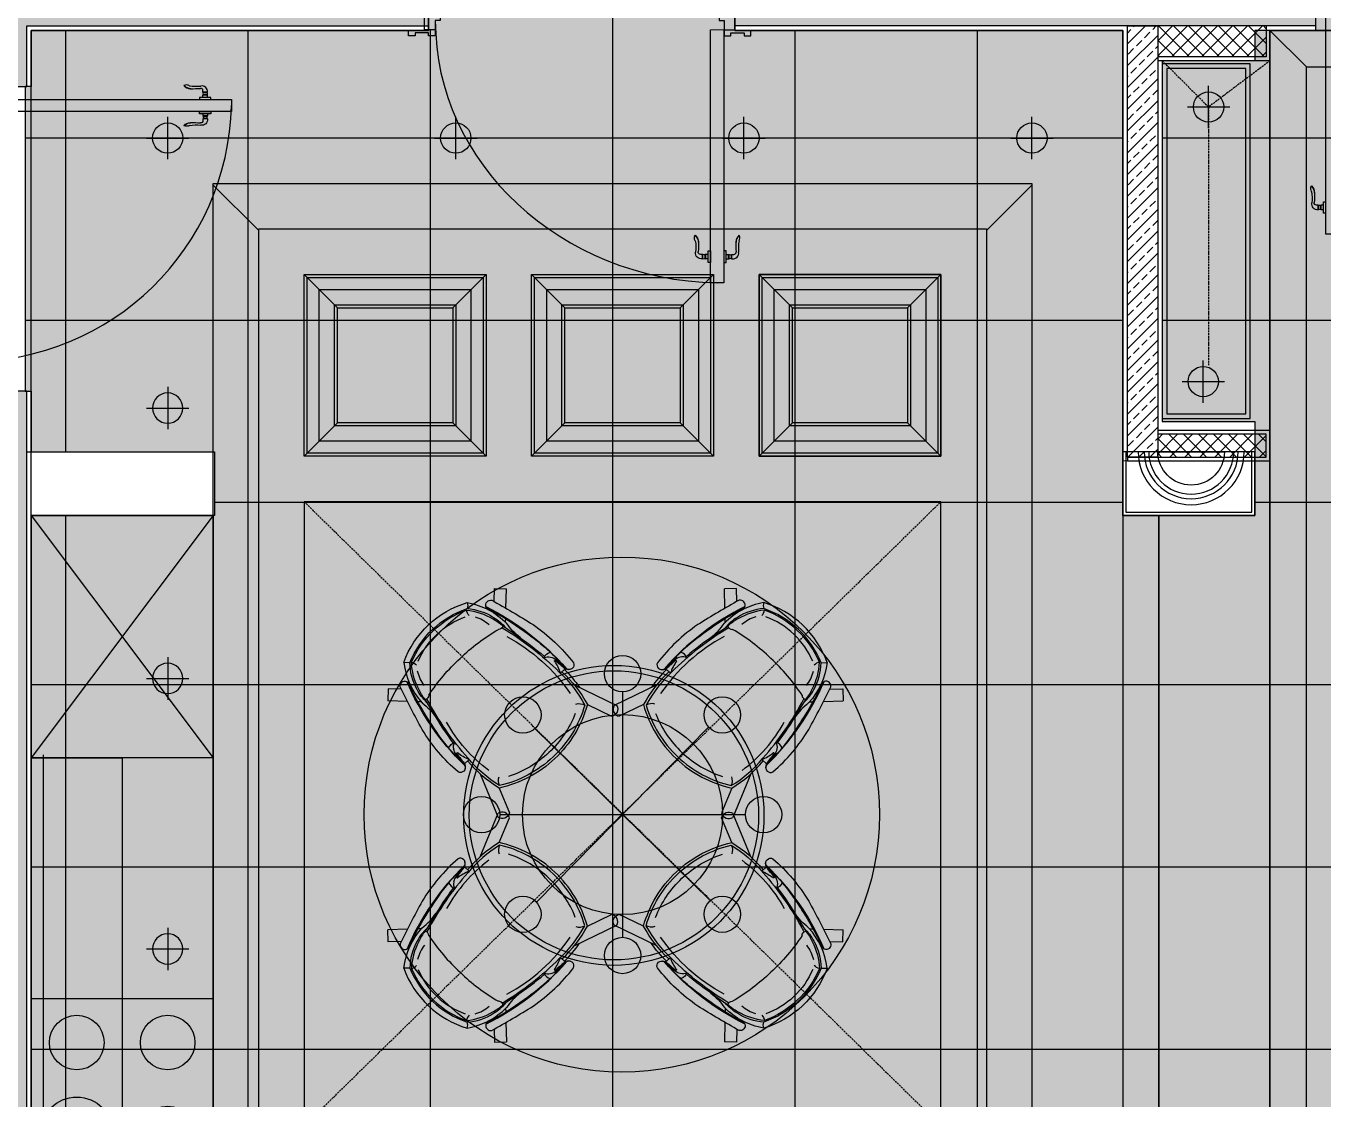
# Model space of a CAD drawing. Header units: millimetres. Extents: x 10553 to 38258, y 46576 to 64025.
# Drawn here: x 14070 to 18348, y 49709 to 53250 of the extents above; entities that cross this region are included whole.
import ezdxf

# ---------------------------------------------------------------- set-up
doc = ezdxf.new("R2010")
doc.units = ezdxf.units.MM
doc.linetypes.add('ACAD_ISO10W100', pattern=[18, 12, -3, 0, -3])
doc.linetypes.add('HIDDEN2', pattern=[4.7625, 3.175, -1.5875])
for name, color, linetype in [('ceiling', 232, 'Continuous'), ('doors', 4, 'Continuous'), ('floor', 172, 'Continuous'), ('floor hatch', 252, 'Continuous'), ('furn', 34, 'Continuous'), ('gyps.wall', 3, 'Continuous'), ('light', 230, 'Continuous'), ('plaster', 81, 'Continuous'), ('wall', 5, 'Continuous')]:
    doc.layers.add(name, color=color, linetype=linetype)

# ---------------------------------------------------------------- blocks, each defined once
blk = doc.blocks.new('rtydsb')
at = {"layer": 'floor hatch', "true_color": 0xd4bb8c}
blk.add_hatch(color=43, dxfattribs=at).paths.add_polyline_path([(-3600, 5215), (-3600, 5030), (-3620, 5030), (-3620, 4025), (-3600, 4025), (-3600, 3825), (-2996, 3825), (-2996, 3615), (-3600, 3615), (-3600, 47.9), (-3600, 0), (0, 0), (0, 1630), (118.7, 1630), (118.7, 3615), (0, 3615), (0, 5215), (-1280, 5215), (-1280, 5430), (-2290, 5430), (-2290, 5215)])
at = {"layer": 'floor', "linetype": 'ByBlock'}
for p, q in [((-1683, 5430), (-1683, 0)), ((-3487.5, 5215), (-3487.5, 3825)), ((-2886, 5215), (-2886, 0)), ((-2284.5, 5215), (-2284.5, 0)), ((-1082, 5215), (-1082, 0)), ((-480.5, 5215), (-480.5, 0)), ((0, 4859.9), (-3620, 4859.9)), ((0, 4258.4), (-3620, 4258.4)), ((0, 3656.9), (-2996, 3656.9)), ((-3487.5, 3615), (-3487.5, 0)), ((118.7, 3055.4), (-3600, 3055.4)), ((118.7, 2453.9), (-3600, 2453.9)), ((118.7, 1852.4), (-3600, 1852.4)), ((0, 1250.9), (-3600, 1250.9)), ((0, 649.4), (-3600, 649.4))]:
    blk.add_line(p, q, dxfattribs=at)
blk.add_lwpolyline([(-3600, 5215), (-3600, 5030), (-3620, 5030), (-3620, 4025), (-3600, 4025), (-3600, 3825), (-2996, 3825), (-2996, 3615), (-3600, 3615), (-3600, 47.9), (-3600, 0), (0, 0), (0, 1630), (118.7, 1630), (118.7, 3615), (0, 3615), (0, 5215), (-1280, 5215), (-1280, 5430), (-2290, 5430), (-2290, 5215), (-3600, 5215)], dxfattribs=at)
blk = doc.blocks.new('floor 14')
at = {"layer": 'floor hatch', "true_color": 0xd4bb8c}
h = blk.add_hatch(color=43, dxfattribs=at)
h.paths.add_polyline_path([(-4000, 5175), (-4200, 5175), (-4200, 5075), (-4505, 5075), (-4505, 3885), (-4200, 3885), (-4200, 3575), (-4516.3, 3575), (-4516.3, 1590), (-4200, 1590), (-4200, 1290), (-4520, 1290), (-4520, 100), (-4200, 100), (-4200, 0), (0, 0), (0, 1395), (150, 1395), (150, 2585), (0, 2585), (0, 3185), (150, 3185), (150, 4375), (0, 4375), (0, 5175), (-3090, 5175), (-3090, 5390), (-4000, 5390)])
h.paths.add_polyline_path([(-3916.3, 4819.9), (-305.2, 4819.9), (-305.2, 355.1), (-3916.3, 355.1)], flags=16)
at = {"layer": 'floor', "linetype": 'ByBlock'}
for p, q in [((-3915.2, 4819.9), (-4505, 4819.9)), ((-3915.2, 4218.4), (-4505, 4218.4)), ((-3915.2, 3616.9), (-4200, 3616.9)), ((-3915.2, 3015.4), (-4516.3, 3015.4)), ((-3915.2, 2413.9), (-4516.3, 2413.9)), ((-3915.2, 1812.4), (-4516.3, 1812.4))]:
    blk.add_line(p, q, dxfattribs=at)
for points in [[(-4000, 5175), (-4200, 5175), (-4200, 5075), (-4505, 5075), (-4505, 3885), (-4200, 3885), (-4200, 3575), (-4516.3, 3575), (-4516.3, 1590), (-4200, 1590), (-4200, 1290), (-4520, 1290), (-4520, 100), (-4200, 100), (-4200, 0), (0, 0)], [(-4000, 5390), (-4000, 5175)]]:
    blk.add_lwpolyline(points, dxfattribs=at)
blk = doc.blocks.new('downlight')
at = {"color": 0}
for p, q in [((0, 10.5), (0, -10.5)), ((-10.5, 0), (10.5, 0))]:
    blk.add_line(p, q, dxfattribs=at)
blk.add_circle((0, 0), 7.5, dxfattribs=at)
blk = doc.blocks.new('chandelier')
at = {"color": 0}
for p, q in [((0, -270), (0, 270)), ((192.6, -189.3), (-192.6, 189.3)), ((189.3, 192.6), (-189.3, -192.6)), ((270, 0), (-270, 0))]:
    blk.add_line(p, q, dxfattribs=at)
for centre, radius in [((0, 310), 40), ((-219.2, 219.2), 40), ((219.2, 219.2), 40), ((0, 0), 220), ((-310, 0), 40), ((310, 0), 40), ((-219.2, -219.2), 40), ((219.2, -219.2), 40), ((0, -310), 40)]:
    blk.add_circle(centre, radius, dxfattribs=at)
blk = doc.blocks.new('door-handle')
at = {"color": 0}
for p, q in [((-32, 10), (-32, -10)), ((-30, 9), (-32, 9)), ((-30, 9), (-30, -9)), ((-19, 9), (-21, 9)), ((-21, 9), (-21, -9)), ((-19, 10), (-19, -10)), ((-9, 10), (-19, 10)), ((0, 25), (-9, 25)), ((-9, 25), (-9, -25)), ((0, -25), (0, 25)), ((-32, -10), (-40.3, -10)), ((-30, -9), (-32, -9)), ((-19, -9), (-21, -9)), ((-9, -10), (-19, -10)), ((-9, -25), (0, -25)), ((-61.7, -93.1), (-60.8, -94))]:
    blk.add_line(p, q, dxfattribs=at)
for centre, radius, start, end in [((-34.5, -14.9), 25, 84.355, 191.5747), ((-25.5, 16.2), 8.47, 237.8902, 302.1098), ((-242.8, -39.2), 184.8, 350.5395, 5.9914), ((-39.7, -19.5), 9.55, 85.9769, 192.3257), ((-595.6, -61.6), 548.1, 359.693, 4.1861), ((-25.5, -16.2), 8.47, 57.8902, 122.1098), ((-38.9, -82.4), 25.1, 149.3294, 204.9726), ((-91.1, -62.2), 42.6, 313.5613, 358.1692), ((-90.2, -63.1), 42.6, 313.5613, 358.1692)]:
    blk.add_arc(centre, radius, start, end, dxfattribs=at)
blk = doc.blocks.new('door930')
at = {"layer": 'doors', "color": 34, "linetype": 'ByBlock'}
for points in [[(-898, 50), (-898, 70), (-918, 70), (-918, 60), (-958, 60), (-958, 70), (-978, 70), (-978, 50)], [(-930, -50), (-930, 50), (-883, 50), (-883, -20), (-898, -20), (-898, -50), (-930, -50)], [(0, -50), (0, 50), (-47, 50), (-47, -20), (-32, -20), (-32, -50), (0, -50)], [(-32, 50), (-32, 70), (-12, 70), (-12, 60), (28, 60), (28, 70), (48, 70), (48, 50)], [(-898, -50), (-898, -70), (-918, -70), (-918, -60), (-958, -60), (-958, -70), (-978, -70), (-978, -50)], [(-32.8, -49.8), (-32.8, -885.7), (-72.8, -885.7), (-72.8, -49.8), (-32.8, -49.7)], [(-32, -50), (-32, -70), (-12, -70), (-12, -60), (28, -60), (28, -70), (48, -70), (48, -50)]]:
    blk.add_lwpolyline(points, dxfattribs=at)
at = {"layer": 'doors'}
blk.add_arc((-32, -20), 865.7, 180, 268.6231, dxfattribs=at)
at = {"layer": 'doors', "color": 34, "linetype": 'ByBlock', "zscale": 0.07530120532436947}
for p, xscale, yscale, rotation in [((-72.8, -798.9), -0.753012053319253, 0.753012053319253, 179.9999999689973), ((-32.8, -798.9), 0.7530120532028377, 0.7530120532028377, 180.0000000310027)]:
    blk.add_blockref('door-handle', p, dxfattribs=dict(at, xscale=xscale, yscale=yscale, rotation=rotation))
blk = doc.blocks.new('rt566mn m')
at = {"layer": 'furn'}
blk.add_hatch(color=254, dxfattribs=at).paths.add_polyline_path([(290, 585), (0, 585), (0, -585), (290, -585)])
at = {"layer": 'furn', "color": 34}
for points in [[(290, 585), (0, 585), (0, -585), (290, -585)], [(275, 570), (15, 570), (15, -570), (275, -570)]]:
    blk.add_lwpolyline(points, close=True, dxfattribs=at)
blk = doc.blocks.new('chair(top)')
h = blk.add_hatch(color=254)
edge = h.paths.add_edge_path()
edge.add_line((-268.7, 217.9), (-268.8, 220.8))
edge.add_ellipse((-264.8, 240.6), major_axis=(-14.2, 14.2), ratio=1, start_angle=74.4457, end_angle=123.5697, ccw=False)
edge.add_ellipse((-269.3, 239.7), major_axis=(11.2, 11.2), ratio=1, start_angle=64.6262, end_angle=169.5418, ccw=False)
edge.add_ellipse((-199.7, -330.6), major_axis=(-417.1, 417.1), ratio=1, start_angle=304.4125, end_angle=322.2953, ccw=False)
edge.add_ellipse((-754.7, -2650.4), major_axis=(-2103.4, 2103.4), ratio=1, start_angle=300.1015, end_angle=302.1137, ccw=False)
edge.add_line((10.1, 224.2), (54.4, 271.1))
edge.add_line((54.4, 271.1), (83.4, 243.6))
edge.add_line((83.4, 243.6), (53.8, 212.3))
edge.add_ellipse((-754.7, -2650.4), major_axis=(-2103.4, 2103.4), ratio=1, start_angle=299.0562, end_angle=299.2284, ccw=False)
edge.add_ellipse((52.9, 196.1), major_axis=(-11.8, 11.8), ratio=1, start_angle=163.7727, end_angle=280.1949, ccw=False)
edge.add_ellipse((56.9, 218.1), major_axis=(26.1, 26.1), ratio=1, start_angle=207.1729, end_angle=231.1979, ccw=False)
edge.add_ellipse((-218.3, -674.8), major_axis=(634.6, 634.6), ratio=1, start_angle=27.8989, end_angle=28.9134)
edge.add_line((30.4, 187.5), (28, 185))
edge.add_ellipse((-548.4, -2001.2), major_axis=(587.1, 2183.6), ratio=0.319702, start_angle=353.4975, end_angle=360.8664, ccw=False)
edge.add_ellipse((-167.8, -4.7), major_axis=(-226.3, 226.3), ratio=1, start_angle=199.8923, end_angle=253.3135, ccw=False)
edge.add_ellipse((-659.5, 1967.4), major_axis=(-708.3, 2147.4), ratio=0.319702, start_angle=179.1336, end_angle=186.5025, ccw=False)
edge.add_line((38.3, -183.1), (40.8, -185.5))
edge.add_ellipse((-255.7, 661.6), major_axis=(634.6, 634.6), ratio=1, start_angle=244.2923, end_angle=245.3069)
edge.add_ellipse((69, -214.6), major_axis=(-26.1, 26.1), ratio=1, start_angle=312.0078, end_angle=336.0329, ccw=False)
edge.add_ellipse((63.7, -192.8), major_axis=(-11.8, 11.8), ratio=1, start_angle=173.0109, end_angle=289.433, ccw=False)
edge.add_ellipse((-901.8, 2604.1), major_axis=(-2103.4, 2103.4), ratio=1, start_angle=153.9773, end_angle=154.1495, ccw=False)
edge.add_line((65.6, -208.9), (96.9, -238.6))
edge.add_line((96.9, -238.6), (69.4, -267.6))
edge.add_line((69.4, -267.6), (22.6, -223.3))
edge.add_ellipse((-901.8, 2604.1), major_axis=(-2103.4, 2103.4), ratio=1, start_angle=151.092, end_angle=153.1042, ccw=False)
edge.add_ellipse((-217.9, 318.9), major_axis=(-417.1, 417.1), ratio=1, start_angle=130.9105, end_angle=148.7932, ccw=False)
edge.add_ellipse((-255.5, -254.3), major_axis=(11.2, 11.2), ratio=1, start_angle=103.664, end_angle=208.5796, ccw=False)
edge.add_ellipse((-250.9, -255), major_axis=(-14.2, 14.2), ratio=1, start_angle=-30.3639, end_angle=18.76, ccw=False)
edge.add_line((-256, -235.5), (-256.4, -221.3))
edge.add_ellipse((-295.7, 195.5), major_axis=(-296, 296), ratio=1, start_angle=132.2876, end_angle=140.3823, ccw=False)
edge.add_line((-315.5, -222.6), (-460, -282.4))
edge.add_ellipse((-453.9, -258.3), major_axis=(-17.6, 17.6), ratio=1, start_angle=14.0892, end_angle=120.8769, ccw=False)
edge.add_line((-475.3, -245.5), (-393.3, -211.6))
edge.add_ellipse((-64.7, -1.8), major_axis=(275.7, 275.7), ratio=1, start_angle=136.6029, end_angle=167.5457, ccw=False)
edge.add_ellipse((-64.7, -1.8), major_axis=(-275.7, 275.7), ratio=1, start_angle=15.6601, end_angle=46.6029, ccw=False)
edge.add_line((-404.6, 189.2), (-488.3, 218.5))
edge.add_ellipse((-467.7, 232.5), major_axis=(17.6, 17.6), ratio=1, start_angle=62.3289, end_angle=169.1165, ccw=False)
edge.add_line((-475.1, 256.3), (-346.3, 211.2))
edge.add_ellipse((-272, -200.7), major_axis=(-296, 296), ratio=1, start_angle=314.5508, end_angle=325.2258, ccw=False)
edge = h.paths.add_edge_path(flags=16)
edge.add_ellipse((-225.6, 209.9), major_axis=(-24.1, 24.1), ratio=1, start_angle=211.2676, end_angle=251.1054)
edge.add_ellipse((-239.1, -672.7), major_axis=(635.5, 635.5), ratio=1, start_angle=395.1526, end_angle=402.1833, ccw=False)
edge.add_ellipse((-218.3, -674.8), major_axis=(-634.6, 634.6), ratio=1, start_angle=301.8269, end_angle=306.4869, ccw=False)
edge.add_line((-13.7, 199), (-21.9, 190.4))
edge.add_ellipse((-548.4, -2001.2), major_axis=(587.1, 2183.6), ratio=0.319702, start_angle=4.8029, end_angle=5.1228)
edge.add_ellipse((-66.3, 425.9), major_axis=(-168.9, 168.9), ratio=1, start_angle=128.6892, end_angle=144.6894, ccw=False)
edge.add_ellipse((-278.9, -824.2), major_axis=(-728.1, 728.1), ratio=1, start_angle=-55.4289, end_angle=-49.8157)
edge = h.paths.add_edge_path(flags=16)
edge.add_ellipse((-42.3, -428.9), major_axis=(-168.9, 168.9), ratio=1, start_angle=308.5164, end_angle=324.5166, ccw=False)
edge.add_ellipse((-659.5, 1967.4), major_axis=(-708.3, 2147.4), ratio=0.319702, start_angle=174.8772, end_angle=175.1971)
edge.add_line((-11.2, -191.4), (-2.6, -199.5))
edge.add_ellipse((-255.7, 661.6), major_axis=(-634.6, 634.6), ratio=1, start_angle=146.7189, end_angle=151.3789, ccw=False)
edge.add_ellipse((-276.4, 658.3), major_axis=(-635.5, 635.5), ratio=1, start_angle=141.0224, end_angle=148.0532, ccw=False)
edge.add_ellipse((-213.5, -222.2), major_axis=(24.1, 24.1), ratio=1, start_angle=292.1004, end_angle=331.8765)
edge.add_ellipse((-327.8, 822.2), major_axis=(-738.9, 738.9), ratio=1, start_angle=143.0833, end_angle=148.6141)
at = {"color": 0}
for p, q in [((10.1, 224.2), (54.4, 271.1)), ((83.4, 243.6), (54.4, 271.1)), ((-404.6, 189.2), (-488.3, 218.5)), ((-327.6, 204.7), (-475.1, 256.3)), ((-268.2, 199.7), (-268.8, 220.8)), ((53.8, 212.3), (83.4, 243.6)), ((-75.5, 185.2), (-24.2, 175.8)), ((-21.9, 190.4), (-13.7, 199)), ((28, 185), (30.4, 187.5)), ((107.3, -126.8), (121.9, -140.5)), ((-393.3, -211.6), (-475.3, -245.5)), ((-65, -189.1), (-14.3, -176.9)), ((-11.2, -191.4), (-2.6, -199.5)), ((38.3, -183.1), (40.8, -185.5)), ((65.6, -208.9), (96.9, -238.6)), ((-315.6, -222.7), (-460, -282.4)), ((-256.6, -214.3), (-256, -235.5)), ((22.6, -223.3), (69.4, -267.6)), ((96.9, -238.6), (69.4, -267.6))]:
    blk.add_line(p, q, dxfattribs=at)
for centre, major_axis, ratio, start_param, end_param in [((-199.7, -330.6), (-417.1, 417.1), 1, -0.970184, -0.658071), ((-467.7, 232.5), (-17.6, 17.6), 1, -0.482952, 1.380844), ((-272, -200.7), (-296, 296), 1, -0.793244, -0.606923), ((-269.3, 239.7), (11.2, 11.2), 1, 1.127939, 3.754534), ((-264.5, 240.9), (14.5, 14.5), 1, 2.877054, 3.880504), ((-212.3, -631.8), (-606.6, 606.6), 1, -1.109562, -0.715775), ((-219, 634.7), (294.8, 294.8), 1, 3.815218, 3.902832), ((-257.5, 185.4), (26.7, 26.7), 1, 0.838348, 0.99622), ((-265.1, 222.2), (0.224, 0.224), 1, 1.869144, 3.536356), ((-225.7, 757), (-379.4, 379.4), 1, 2.282435, 2.350301), ((-246.5, -70.9), (-208.1, 208.1), 1, -0.794489, -0.741481), ((-205, -226.5), (-319.3, 319.3), 1, -0.807668, -0.699259), ((-229, 212.7), (-3.69, 3.69), 1, -1.302836, -0.766824), ((-229.2, 180.9), (-28, 28), 1, -1.350671, -0.793924), ((-227.9, 215.3), (-1.72, 1.72), 1, 3.023895, 4.836821), ((-223.7, 187.3), (-22, 22), 1, 4.243185, 4.971127), ((-225.6, 209.9), (-24.1, 24.1), 1, 3.538484, 4.382616), ((-239.1, -672.7), (635.5, 635.5), 1, 0.613528, 0.736238), ((-754.7, -2650.4), (2103.4, 2103.4), 1, 0.507127, 0.56049), ((-64.7, -1.8), (-275.7, 275.7), 1, 0.27332, 0.813374), ((-64.7, -1.8), (-270.1, 270.1), 1, 0.28278, 0.813374), ((-284.3, -211.7), (-296, 296), 1, -0.823386, -0.494011), ((-279.1, -218.8), (-296, 296), 1, -0.823386, -0.494011), ((-410.5, 144.9), (-27.5, 27.5), 1, 4.438289, 5.206778), ((-229.4, -412.8), (-423, 423), 1, -1.076512, -0.602035), ((-205.5, 79), (-96.2, 96.2), 1, -0.631582, -0.306503), ((-263.4, -764.5), (-681.7, 681.7), 1, -1.033988, -0.785615), ((-278.9, -824.2), (-728.1, 728.1), 1, -0.984253, -0.869679), ((-66.3, 425.9), (-168.9, 168.9), 1, 2.24605, 2.525306), ((-218.3, -674.8), (-634.6, 634.6), 1, -1.084869, -0.93398), ((-19.4, 32.5), (-103.4, 103.4), 1, -1.043338, -0.677771), ((-11.7, 168.1), (10.4, 10.4), 1, 1.80184, 3.186732), ((-548.4, -2001.2), (587.1, 2183.6), 0.319702, -0.11349, 0.089409), ((-26.4, 43.4), (-93.6, 93.6), 1, -1.108818, -0.801943), ((-21.7, -7.8), (131.5, 131.5), 1, 0.071037, 0.570695), ((56.9, 218.1), (-26.1, 26.1), 1, 2.069394, 2.464369), ((52.9, 196.1), (-11.8, 11.8), 1, 2.858374, 4.890323), ((-70.5, -2), (-251.8, 251.8), 1, 0.372991, 0.813374), ((-650.8, -9.2), (460.3, 460.3), 1, 5.511994, 5.756436), ((3.3, 22.6), (88.1, 88.1), 1, 0.29165, 0.716974), ((-37, -38.9), (-151.6, 151.6), 1, -1.465989, -1.033871), ((126.9, 120.9), (20.7, 20.7), 1, 1.244159, 1.942154), ((-175.8, -4.2), (-217.7, 217.7), 1, 3.952789, 4.387585), ((-167.8, -4.7), (-226.3, 226.3), 1, 3.488778, 4.421154), ((79.4, 152.9), (22.1, 22.1), 1, 3.910415, 4.562668), ((-153.1, -4.3), (186.6, 186.6), 1, 5.525763, 5.940487), ((-186.6, -4.5), (-221.9, 221.9), 1, 3.952805, 4.362277), ((-153.1, -4.3), (186.6, 186.6), 1, 5.111038, 5.525763), ((-186.6, -5.9), (221.9, 221.9), 1, 5.118452, 5.527924), ((-175.7, -5.6), (-217.7, 217.7), 1, 3.522348, 3.957144), ((-64.7, -1.8), (-275.7, 275.7), 1, 0.813374, 1.353428), ((-64.7, -1.8), (-270.1, 270.1), 1, 0.813374, 1.343968), ((-70.5, -2), (-251.8, 251.8), 1, 0.813374, 1.253756), ((-650.3, -27.2), (-460.3, 460.3), 1, 3.724293, 3.968735), ((-39.1, 36.7), (151.6, 151.6), 1, 4.231415, 4.663533), ((-22.1, 6.6), (-131.5, 131.5), 1, 2.626849, 3.126506), ((87.8, -148.2), (22.1, 22.1), 1, 0.205672, 0.857925), ((-305.8, 748.6), (-681.7, 681.7), 1, 2.412362, 2.660736), ((-2.3, -168.5), (-10.4, 10.4), 1, 0.010812, 1.395703), ((-23.9, -44.8), (93.6, 93.6), 1, 3.999486, 4.306361), ((4.6, -22.4), (-88.1, 88.1), 1, 2.480569, 2.905894), ((-295.7, 195.5), (-296, 296), 1, 2.120759, 2.450133), ((-401.8, -167.7), (27.5, 27.5), 1, 4.273951, 5.04244), ((-290.9, 202.8), (-296, 296), 1, 2.120759, 2.450133), ((-255.7, 306), (-357.3, 357.3), 1, 2.21239, 2.633479), ((-247.3, 618.9), (-606.6, 606.6), 1, 2.342523, 2.73631), ((-212.8, -199.5), (22, 22), 1, 4.509602, 5.237544), ((-213.5, -222.2), (24.1, 24.1), 1, 5.098113, 5.942245), ((-324.5, 807.3), (-728.1, 728.1), 1, 2.496426, 2.611), ((-42.3, -428.9), (-168.9, 168.9), 1, -0.898559, -0.619303), ((-901.8, 2604.1), (-2103.4, 2103.4), 1, 2.637054, 2.690417), ((-255.7, 661.6), (634.6, 634.6), 1, 4.131524, 4.282413), ((-17.6, -33.5), (-103.4, 103.4), 1, 2.304518, 2.670086), ((69, -214.6), (-26.1, 26.1), 1, -0.837622, -0.442647), ((63.7, -192.8), (11.8, 11.8), 1, 4.590406, 6.622355), ((-453.9, -258.3), (-17.6, 17.6), 1, 0.245903, 2.109699), ((-255.5, -254.3), (11.2, 11.2), 1, 1.013806, 3.640401), ((-250.7, -255.3), (-14.5, 14.5), 1, -0.68296, 0.32049), ((-217.9, 318.9), (-417.1, 417.1), 1, 2.284818, 2.596932), ((-200.8, -90.3), (96.2, 96.2), 1, 3.504046, 3.829125), ((-183.2, -645.9), (-294.8, 294.8), 1, -0.705288, -0.617674), ((-252.2, -236.6), (0.224, 0.224), 1, 1.231984, 2.899196), ((-246.7, -199.5), (-26.7, 26.7), 1, 2.201324, 2.359196), ((-183, -768.4), (-379.4, 379.4), 1, -0.723553, -0.655687), ((-250.1, 57), (-208.1, 208.1), 1, 2.368228, 2.421237), ((-217.4, 214.7), (-319.3, 319.3), 1, 2.326006, 2.434415), ((-216.7, -225.1), (3.69, 3.69), 1, 3.964367, 4.50038), ((-218.7, -193.4), (28, 28), 1, 3.991468, 4.548214), ((-215.5, -227.7), (1.72, 1.72), 1, 4.643908, 6.456834), ((-276.4, 658.3), (635.5, 635.5), 1, 4.032102, 4.154812)]:
    blk.add_ellipse(centre, major_axis=major_axis, ratio=ratio, start_param=start_param, end_param=end_param, dxfattribs=at)
at = {"color": 0, "extrusion": (0, 0, -1)}
blk.add_ellipse((-659.5, 1967.4), major_axis=(-708.3, 2147.4), ratio=0.319702, start_param=3.028102, end_param=3.231002, dxfattribs=at)
blk = doc.blocks.new('rtyr')
at = {"layer": 'furn'}
h = blk.add_hatch(color=254, dxfattribs=at)
edge = h.paths.add_edge_path()
edge.add_arc((0, 0), 550, 0, 360)
at = {"layer": 'furn', "color": 34, "linetype": 'ByBlock'}
for radius in [550, 530]:
    blk.add_circle((0, 0), radius, dxfattribs=at)
blk = doc.blocks.new('yuf87')
at = {"color": 0, "linetype": 'ByBlock'}
for p, q in [((-121.5, 826), (121.5, 826)), ((-171, 620.4), (-171, 776.6)), ((171, 776.6), (171, 620.4)), ((121.5, 571), (-121.5, 571)), ((-121.5, 480.1), (121.5, 480.1)), ((-171, 91.6), (-171, 430.7)), ((171, 430.7), (171, 91.6)), ((121.5, 42.1), (-121.5, 42.1))]:
    blk.add_line(p, q, dxfattribs=at)
at = {"color": 0}
blk.add_lwpolyline([(209.2, 861.9), (-209.2, 861.9), (-209.2, 0), (209.2, 0)], close=True, dxfattribs=at)
at = {"color": 0, "linetype": 'ByBlock'}
for centre, major_axis, start_param, end_param in [((-121.5, 776.6), (35, 35), 0.785398, 2.356194), ((121.5, 776.6), (35, 35), 5.497787, 7.068583), ((-121.5, 620.4), (35, 35), 2.356194, 3.926991), ((121.5, 620.4), (-35, 35), 2.356194, 3.926991), ((-121.5, 430.7), (0, 49.5), 0, 1.570796), ((121.5, 430.7), (0, 49.5), 4.712389, 6.283185), ((-121.3, 422.4), (0, 33.5), 6.283185307178972, 12.56637061435856), ((-121.3, 422.4), (0, 20), 6.283185307178555, 12.56637061435814), ((-121.3, 422.4), (0, 7.61), 6.283185307176881, 12.56637061435647), ((-121.5, 91.6), (35, 35), 2.356194, 3.926991), ((121.5, 91.6), (-35, 35), 2.356194, 3.926991)]:
    blk.add_ellipse(centre, major_axis=major_axis, ratio=1, start_param=start_param, end_param=end_param, dxfattribs=at)
at = {"color": 0, "linetype": 'ByBlock', "extrusion": (0, 0, -1)}
blk.add_ellipse((-121.3, 628.7), major_axis=(0, -50.3), ratio=1, dxfattribs=at)
for major_axis, start_param, end_param in [((0, -33.5), 6.283185307178972, 12.56637061435856), ((0, -20), 6.283185307178555, 12.56637061435814), ((0, -7.61), 6.283185307176881, 12.56637061435647)]:
    blk.add_ellipse((-121.3, 628.7), major_axis=major_axis, ratio=1, start_param=start_param, end_param=end_param, dxfattribs=at)
at = {"color": 0, "linetype": 'ByBlock'}
blk.add_ellipse((-121.3, 422.4), major_axis=(0, 50.3), ratio=1, dxfattribs=at)
blk = doc.blocks.new('furn 1 kitch')
at = {"linetype": 'ByBlock'}
blk.add_hatch(color=254, dxfattribs=at).paths.add_polyline_path([(0, 3610), (600, 3610), (600, 640), (3600, 640), (3600, 0), (0, 0)])
for p, q in [((600, 3610), (0, 2810)), ((0, 3610), (600, 2810)), ((600, 2015), (0, 2015)), ((600, 1415), (0, 1415)), ((600, 640), (-15, 640)), ((600, 640), (600, 0)), ((1685, 640), (1685, 0)), ((2285, 640), (2285, 0))]:
    blk.add_line(p, q, dxfattribs=at)
blk.add_lwpolyline([(600, 2810), (0, 2810), (0, 3610), (600, 3610)], close=True, dxfattribs=at)
for points in [[(0, 3610), (600, 3610), (600, 640), (3600, 640), (3600, 0), (0, 0), (0, 3610)], [(0, 0), (0, 2810), (300, 2810), (300, 0), (0, 0)]]:
    blk.add_lwpolyline(points, dxfattribs=at)
for centre, radius in [((150, 1870.3), 90), ((450, 1870.3), 90), ((150, 1570.3), 120), ((450, 1570.3), 90), ((450, 1570.3), 50)]:
    blk.add_circle(centre, radius, dxfattribs=at)
at = {"linetype": 'ByBlock', "rotation": 90}
blk.add_blockref('yuf87', (1568.5, 300), dxfattribs=at)

msp = doc.modelspace()

# ---------------------------------------------------------------- hatches: boundary and pattern name
at = {"linetype": 'ByBlock'}
h = msp.add_hatch(dxfattribs=at)
h.set_pattern_fill('ANSI33', color=256, scale=8, style=0)
h.set_pattern_definition([(45, (352282.36, -105640.22), (-35.9210245, 35.9210245), []), (45, (352318.283, -105640.22), (-35.9210245, 35.9210245), [25.4, -12.7])])
h.paths.add_polyline_path([(17702.6, 53250.5), (17802.6, 53250.5), (17802.6, 51828), (17702.6, 51828)])
at = {"layer": 'gyps.wall'}
h = msp.add_hatch(dxfattribs=at)
h.set_pattern_fill('ANSI37', color=0, scale=11, style=0)
h.set_pattern_definition([(45, (352282.362, -105640.22), (-24.6957043, 24.6957043), []), (135, (352282.362, -105640.22), (-24.6957043, -24.6957043), [])])
h.paths.add_polyline_path([(18160.1, 53148), (18160.1, 53250.5), (17802.6, 53250.5), (17802.6, 53148)])
h = msp.add_hatch(dxfattribs=at)
h.set_pattern_fill('ANSI37', color=0, scale=11, style=0)
h.set_pattern_definition([(45, (352282.362, -105670.22), (-24.6957043, 24.6957043), []), (135, (352282.362, -105670.22), (-24.6957043, -24.6957043), [])])
h.paths.add_polyline_path([(17802.6, 51903), (17802.6, 51828), (18160.1, 51828), (18160.1, 51903)])
at = {"layer": 'wall', "true_color": 0x6e6e6e}
h = msp.add_hatch(color=8, dxfattribs=at)
h.paths.add_polyline_path([(11857.6, 58250.5), (11857.6, 58750.5), (10552.6, 58750.5), (10552.6, 51945.5), (11062.6, 51945.5), (11062.6, 53250.5), (13672.6, 53250.5), (13672.6, 53050.5), (14072.6, 53050.5), (14072.6, 53250.5), (15397.6, 53250.5), (15397.6, 53650.5), (11052.6, 53650.5), (11052.6, 58250.5)])
h.paths.add_polyline_path([(16407.6, 53650.5), (18322.6, 53650.5), (18322.6, 53250.5), (16407.6, 53250.5)])
h.paths.add_polyline_path([(14472.6, 48005.5), (14072.6, 48005.5), (14072.6, 52045.5), (13672.6, 52045.5), (13672.6, 48000.5), (11062.6, 48000.5), (11062.6, 50130.5), (10552.6, 50130.5), (10552.6, 47500.5), (14472.6, 47500.5)])
h.paths.add_polyline_path([(22337.6, 49255.5), (22807.6, 49255.5), (22807.6, 47500.5), (17277.6, 47500.5), (17277.6, 48005.5), (17702.6, 48005.5), (17802.6, 48005.5), (17802.6, 48045.5), (22337.6, 48045.5)])
h.paths.add_polyline_path([(22307.6, 53955.5), (22807.6, 53955.5), (22807.6, 52650.5), (22337.6, 52650.5), (22337.6, 53250.5), (19232.6, 53250.5), (19232.6, 53650.5), (19597.6, 53650.5), (19597.6, 53550.5), (22307.6, 53550.5)])
h.paths.add_polyline_path([(21902.6, 58750.5), (22807.6, 58750.5), (22807.6, 54955.5), (22307.6, 54955.5), (22307.6, 58250.5), (21902.6, 58250.5)])
h.paths.add_polyline_path([(18492.6, 58750.5), (20097.6, 58750.5), (20097.6, 58250.5), (18492.6, 58250.5)])
h.paths.add_polyline_path([(14657.6, 58750.5), (17292.6, 58750.5), (17292.6, 58250.5), (14657.6, 58250.5)])
h.paths.add_polyline_path([(20764.6, 53473.6), (20764.6, 53325.8), (21408.8, 53325.8), (21408.8, 53473.6)], flags=16)

# ---------------------------------------------------------------- linework, layer by layer
at = {"layer": 'ceiling', "color": 233}
for p, q in [((18172.6, 53235.5), (18292.6, 53115.5)), ((14987.6, 52430.5), (15097.6, 52320.5)), ((15587.6, 52430.5), (15477.6, 52320.5)), ((15737.6, 52430.5), (15847.6, 52320.5)), ((16337.6, 52430.5), (16227.6, 52320.5)), ((16487.6, 52430.5), (16597.6, 52320.5)), ((17087.6, 52430.5), (16977.6, 52320.5)), ((14987.6, 51830.5), (15097.6, 51940.5)), ((14987.6, 51830.5), (15097.6, 51940.5)), ((15587.6, 51830.5), (15477.6, 51940.5)), ((15737.6, 51830.5), (15847.6, 51940.5)), ((15737.6, 51830.5), (15847.6, 51940.5)), ((16337.6, 51830.5), (16227.6, 51940.5)), ((16487.6, 51830.5), (16597.6, 51940.5)), ((16487.6, 51830.5), (16597.6, 51940.5)), ((17087.6, 51830.5), (16977.6, 51940.5))]:
    msp.add_line(p, q, dxfattribs=at)
at = {"layer": 'ceiling', "linetype": 'ByBlock'}
for p, q in [((14687.6, 52725.5), (14837.6, 52575.5)), ((17237.6, 52575.5), (17387.6, 52725.5)), ((17687.6, 51815.5), (17687.6, 49480.5))]:
    msp.add_line(p, q, dxfattribs=at)
for points in [[(18172.6, 53235.5), (22172.6, 53235.5), (22172.6, 48060.5), (18172.6, 48060.5)], [(22322.6, 53235.5), (18172.6, 53235.5), (18172.6, 48060.5), (22322.6, 48060.5)], [(14837.6, 52580.5), (17237.6, 52580.5), (17237.6, 48720.5), (14837.6, 48720.5)], [(15577.6, 51840.5), (14997.6, 51840.5), (14997.6, 52420.5), (15577.6, 52420.5)], [(16327.6, 51840.5), (15747.6, 51840.5), (15747.6, 52420.5), (16327.6, 52420.5)], [(17077.6, 51840.5), (16497.6, 51840.5), (16497.6, 52420.5), (17077.6, 52420.5)]]:
    msp.add_lwpolyline(points, close=True, dxfattribs=at)
at = {"layer": 'ceiling', "color": 233}
for points in [[(18292.6, 53115.5), (22052.6, 53115.5), (22052.6, 48180.5), (18292.6, 48180.5)], [(14987.6, 52430.5), (15587.6, 52430.5), (15587.6, 51830.5), (14987.6, 51830.5)], [(15587.6, 51830.5), (14987.6, 51830.5), (14987.6, 52430.5), (15587.6, 52430.5)], [(15737.6, 52430.5), (16337.6, 52430.5), (16337.6, 51830.5), (15737.6, 51830.5)], [(16337.6, 51830.5), (15737.6, 51830.5), (15737.6, 52430.5), (16337.6, 52430.5)], [(17087.6, 52430.5), (16487.6, 52430.5), (16487.6, 51830.5), (17087.6, 51830.5)], [(17087.6, 51830.5), (16487.6, 51830.5), (16487.6, 52430.5), (17087.6, 52430.5)], [(15537.6, 51880.5), (15037.6, 51880.5), (15037.6, 52380.5), (15537.6, 52380.5)], [(16287.6, 51880.5), (15787.6, 51880.5), (15787.6, 52380.5), (16287.6, 52380.5)], [(17037.6, 51880.5), (16537.6, 51880.5), (16537.6, 52380.5), (17037.6, 52380.5)], [(15487.6, 51930.5), (15087.6, 51930.5), (15087.6, 52330.5), (15487.6, 52330.5)], [(15477.6, 51940.5), (15097.6, 51940.5), (15097.6, 52320.5), (15477.6, 52320.5)], [(16237.6, 51930.5), (15837.6, 51930.5), (15837.6, 52330.5), (16237.6, 52330.5)], [(16227.6, 51940.5), (15847.6, 51940.5), (15847.6, 52320.5), (16227.6, 52320.5)], [(16987.6, 51930.5), (16587.6, 51930.5), (16587.6, 52330.5), (16987.6, 52330.5)], [(16977.6, 51940.5), (16597.6, 51940.5), (16597.6, 52320.5), (16977.6, 52320.5)]]:
    msp.add_lwpolyline(points, close=True, dxfattribs=at)
at = {"layer": 'ceiling', "linetype": 'ByBlock'}
for points in [[(14687.6, 52730.5), (14687.6, 52730.5), (17387.6, 52730.5), (17387.6, 48570.5), (14687.6, 48570.5), (14687.6, 52730.5), (14687.6, 52730.5)], [(14987.6, 49620.5), (17087.6, 49620.5), (17087.6, 51680.5), (14987.6, 51680.5), (14987.6, 49620.5)]]:
    msp.add_lwpolyline(points, dxfattribs=at)
msp.add_circle((16035.1, 50648), 850, dxfattribs=at)
at = {"layer": 'floor', "linetype": 'ByBlock'}
msp.add_lwpolyline([(14087.6, 53235.5), (15397.6, 53235.5), (15397.6, 53450.5), (16407.6, 53450.5), (16407.6, 53235.5), (17687.6, 53235.5), (17687.6, 51635.5), (17806.3, 51635.5), (17806.3, 49650.5), (17687.6, 49650.5), (17687.6, 48020.5), (14087.6, 48020.5), (14087.6, 53235.5)], dxfattribs=at)
at = {"layer": 'floor hatch', "linetype": 'ByBlock'}
msp.add_line((14072.6, 51845.5), (14672.6, 51845.5), dxfattribs=at)
at = {"layer": 'furn', "linetype": 'ByBlock'}
for points in [[(17687.6, 51635.5), (18122.6, 51635.5), (18122.6, 51845.5), (17687.6, 51845.5)], [(17697.6, 51645.5), (18112.6, 51645.5), (18112.6, 51845.5), (17697.6, 51845.5)]]:
    msp.add_lwpolyline(points, close=True, dxfattribs=at)
at = {"layer": 'furn', "color": 4, "linetype": 'ByBlock'}
msp.add_lwpolyline([(17802.6, 51845.5), (18022.6, 51845.5, -1), (17802.6, 51845.5, -2.226296)], format="xyb", dxfattribs=at)
at = {"layer": 'furn', "linetype": 'ByBlock'}
for radius in [175, 155, 140]:
    msp.add_arc((17912.6, 51845.5), radius, 180, 0, dxfattribs=at)
at = {"layer": 'gyps.wall', "linetype": 'ByBlock'}
for points in [[(18322.6, 53250.5), (18322.6, 53235.5), (18172.6, 53235.5), (18172.6, 53135.5), (17802.6, 53135.5)], [(17702.6, 51828), (17702.6, 51815.5), (18172.6, 51815.5), (18172.6, 51915.5), (17802.6, 51915.5)]]:
    msp.add_lwpolyline(points, dxfattribs=at)
at = {"layer": 'gyps.wall', "color": 4, "linetype": 'ByBlock'}
for points in [[(18160.1, 53250.5), (18160.1, 53250.5), (18160.1, 53250.5), (18160.1, 53148), (17802.6, 53148)], [(17702.6, 51828), (18160.1, 51828), (18160.1, 51903), (17802.6, 51903)]]:
    msp.add_lwpolyline(points, dxfattribs=at)
at = {"layer": 'light', "color": 8, "linetype": 'ACAD_ISO10W100', "ltscale": 0.5}
for p, q in [((17817.6, 53135.5), (17970.1, 52983)), ((18172.6, 53135.5), (17970.1, 52983)), ((17970.1, 52983), (17970.1, 52129.9)), ((14987.6, 49620.5), (17087.6, 51680.5)), ((14987.6, 51680.5), (17087.6, 49620.5))]:
    msp.add_line(p, q, dxfattribs=at)
at = {"layer": 'light', "color": 61, "linetype": 'HIDDEN2', "const_width": 5}
msp.add_lwpolyline([(14127.6, 50845.5), (14127.6, 48020.5)], dxfattribs=at)
at = {"layer": 'plaster', "linetype": 'Continuous', "lineweight": 0}
for points in [[(15397.6, 53250.5), (15397.6, 53235.5), (14087.6, 53235.5), (14087.6, 53050.5), (14072.6, 53050.5)], [(16407.6, 53250.5), (16407.6, 53235.5), (17687.6, 53235.5), (17687.6, 51815.5), (17702.6, 51815.5)]]:
    msp.add_lwpolyline(points, dxfattribs=at)
at = {"layer": 'plaster', "linetype": 'Continuous', "lineweight": 0, "flags": 128}
msp.add_lwpolyline([(14072.6, 52045.5), (14087.6, 52045.5), (14087.6, 51860.5), (14087.6, 48020.5)], dxfattribs=at)
at = {"layer": 'wall', "linetype": 'ByBlock'}
for points in [[(11857.6, 58250.5), (11857.6, 58750.5), (10552.6, 58750.5), (10552.6, 51945.5), (11062.6, 51945.5), (11062.6, 53250.5), (13672.6, 53250.5), (13672.6, 53050.5), (14072.6, 53050.5), (14072.6, 53250.5), (15397.6, 53250.5), (15397.6, 53650.5), (11052.6, 53650.5), (11052.6, 58250.5), (11857.6, 58250.5)], [(16407.6, 53650.5), (18322.6, 53650.5), (18322.6, 53250.5), (16407.6, 53250.5), (16407.6, 53650.5)], [(17702.6, 53250.5), (17802.6, 53250.5), (17802.6, 51828), (17802.6, 51828), (17802.6, 51828), (17702.6, 51828), (17702.6, 53250.5)], [(14472.6, 48005.5), (14072.6, 48005.5), (14072.6, 52045.5), (13672.6, 52045.5), (13672.6, 48000.5), (11062.6, 48000.5), (11062.6, 50130.5), (10552.6, 50130.5), (10552.6, 47500.5), (14472.6, 47500.5), (14472.6, 48005.5)]]:
    msp.add_lwpolyline(points, dxfattribs=at)

# ---------------------------------------------------------------- block references
at = {"linetype": 'ByBlock'}
msp.add_blockref('rtydsb', (17687.6, 48020.5), dxfattribs=at)
at = {"layer": 'doors', "color": 2, "linetype": 'ByBlock'}
for p, xscale in [((18322.6, 53450.5), -1), ((16407.6, 53287.9), 1.1)]:
    msp.add_blockref('door930', p, dxfattribs=dict(at, xscale=xscale))
at = {"layer": 'doors', "color": 2, "linetype": 'ByBlock', "rotation": 90}
msp.add_blockref('door930', (13862.6, 53040.4), dxfattribs=at)
at = {"layer": 'floor hatch', "linetype": 'ByBlock'}
msp.add_blockref('floor 14', (22322.6, 48060.5), dxfattribs=at)
at = {"layer": 'furn', "linetype": 'ByBlock'}
msp.add_blockref('rt566mn m', (17817.6, 52540.5), dxfattribs=at)
at = {"layer": 'furn', "color": 1, "linetype": 'ByBlock'}
msp.add_blockref('furn 1 kitch', (14087.6, 48025.5), dxfattribs=at)
at = {"layer": 'furn', "color": 34, "linetype": 'ByBlock', "xscale": -1}
for p, rotation in [((15501.8, 51163.1), 315.0000000002278), ((16526.6, 50127.9), 134.999999999774)]:
    msp.add_blockref('chair(top)', p, dxfattribs=dict(at, rotation=rotation))
at = {"layer": 'furn', "color": 34, "linetype": 'ByBlock'}
for p, rotation in [((16526.6, 51163.1), 45.00000000000023), ((15501.8, 50127.9), 225.0000000001119)]:
    msp.add_blockref('chair(top)', p, dxfattribs=dict(at, rotation=rotation))
at = {"layer": 'furn', "color": 1, "linetype": 'ByBlock', "xscale": 0.900000000000012, "yscale": 0.900000000000012, "rotation": 45.00000000000073}
msp.add_blockref('rtyr', (16009, 50645.5), dxfattribs=at)
at = {"layer": 'light', "color": 61}
for name, p, xscale, yscale, rotation in [('downlight', (17970.1, 52983), 6.666599999996834, 6.666599999996834, 90), ('downlight', (14537.6, 52880.5), 6.666599999996834, 6.666599999996834, 90), ('downlight', (15487.6, 52880.5), 6.666599999996834, 6.666599999996834, 90), ('downlight', (16437.6, 52880.5), 6.666599999996834, 6.666599999996834, 90), ('downlight', (17387.6, 52880.5), 6.666599999996834, 6.666599999996834, 90), ('downlight', (17952.6, 52076.8), 6.666599999996834, 6.666599999996834, 90), ('downlight', (14537.6, 51989.5), -6.666599999996834, 6.666599999996834, 90), ('downlight', (14537.6, 51097.2), -6.666599999996834, 6.666599999996834, 90), ('chandelier', (16037.6, 50648), 1.5, 1.5, 180), ('downlight', (14537.6, 50204.8), -6.666599999996834, 6.666599999996834, 90)]:
    msp.add_blockref(name, p, dxfattribs=dict(at, xscale=xscale, yscale=yscale, rotation=rotation))

doc.saveas('drawing.dxf')
